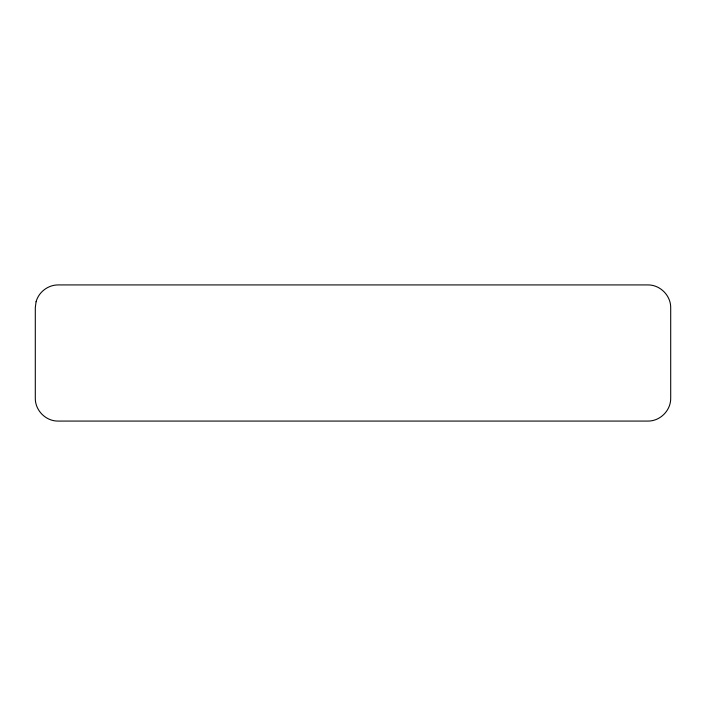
<?xml version="1.0" encoding="UTF-8"?>
<svg xmlns="http://www.w3.org/2000/svg" width="706" height="706" viewBox="0 0 706 706"><rect width="100%" height="100%" fill="white"/><g stroke="black" fill="none" stroke-linecap="round" stroke-linejoin="round"><path stroke-width="1.06" d="M36.077 301.744L35.3 307.613L35.3 398.387C35.221 410.53 45.846 421.155 57.989 421.076L648.011 421.076C660.154 421.155 670.779 410.53 670.7 398.387L670.7 307.613C670.779 295.47 660.154 284.845 648.011 284.924L57.989 284.924C47.964 284.977 38.724 292.063 36.077 301.744"/></g></svg>
